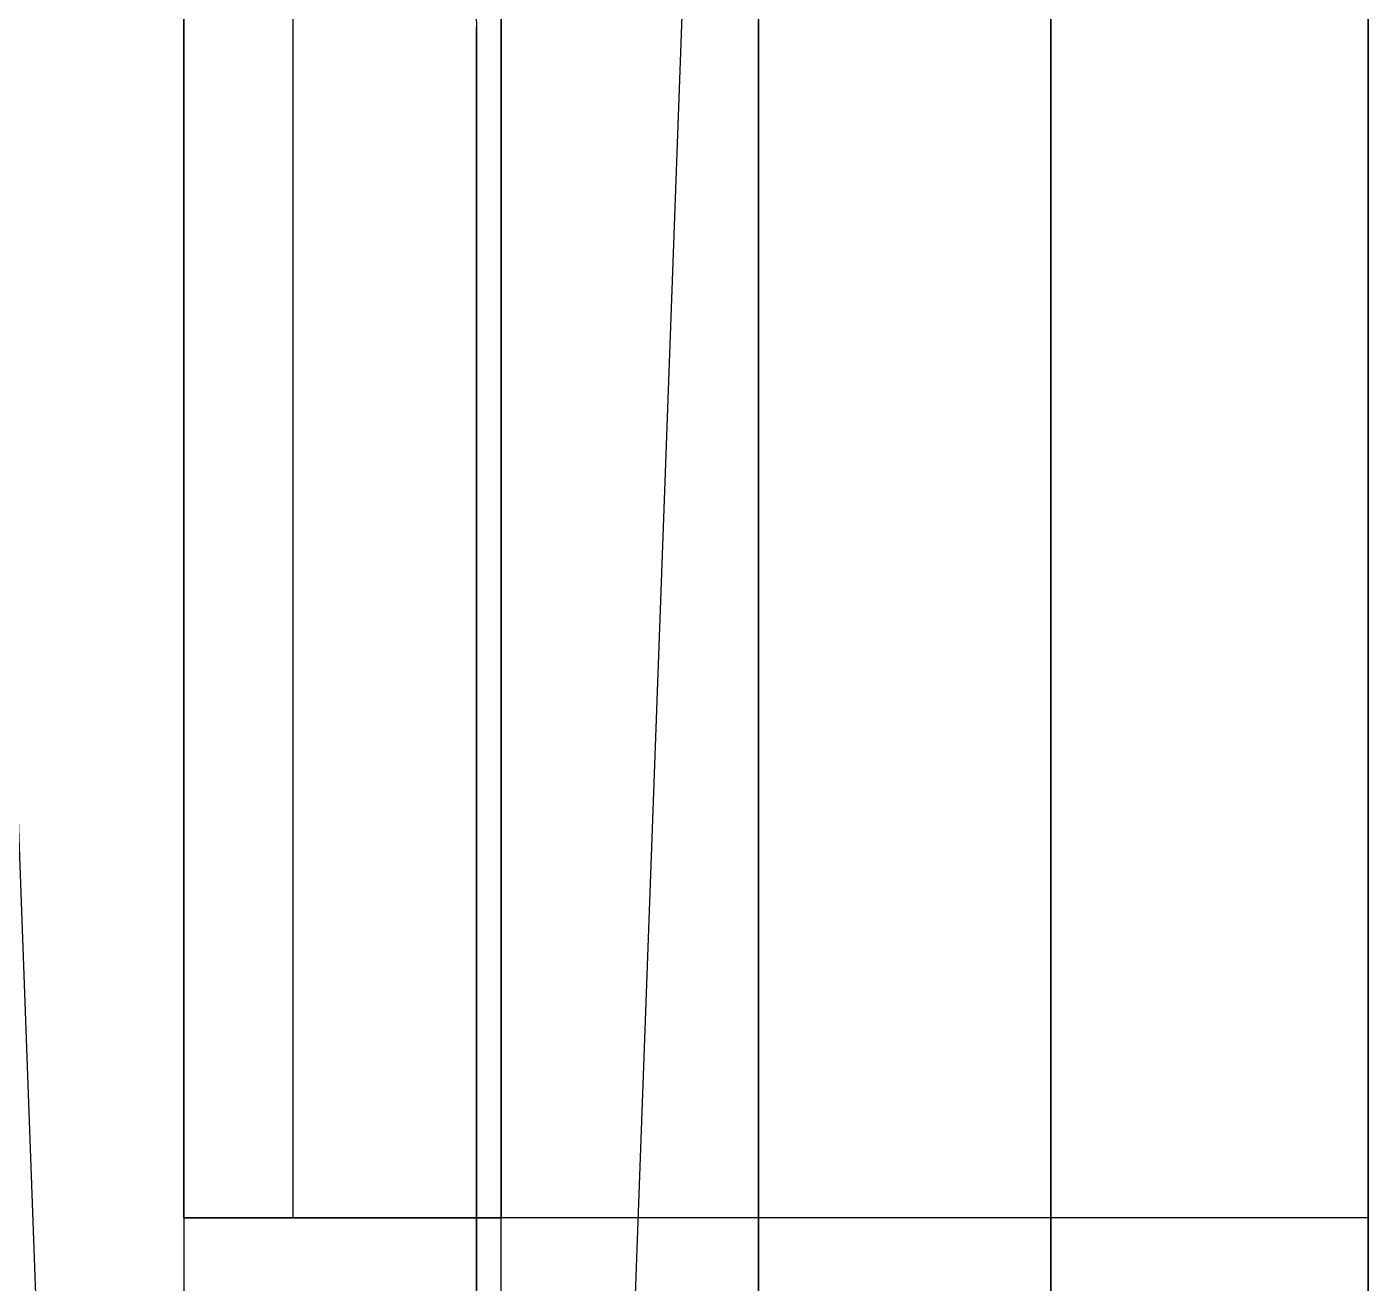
# Model space of a CAD drawing. Header units: centimetres. Extents: x -6.4 to 7.1, y 0 to 33.6.
# Drawn here: x 0.403 to 2.306, y 28.728 to 30.51 of the extents above; entities that cross this region are included whole.
import ezdxf

# ---------------------------------------------------------------- set-up
doc = ezdxf.new("R2010")
doc.units = ezdxf.units.CM
doc.header["$MEASUREMENT"] = 0
for name, color, linetype in [('1. Top rod v3_Sketch1', 7, 'Continuous'), ('1. Top rod v3_Sketch2', 7, 'Continuous'), ('1. Top rod v3_Sketch3', 7, 'Continuous'), ('1. Top rod v3_Sketch4', 7, 'Continuous'), ('1. Top rod v3_Sketch5', 7, 'Continuous'), ('1. Top rod v3_Sketch8', 7, 'Continuous'), ('1. Top rod v3_Sketch9', 7, 'Continuous'), ('6. GPU Holder v3_Sketch1', 7, 'Continuous'), ('6. GPU Holder v3_Sketch2', 7, 'Continuous'), ('6. GPU Holder v3_Sketch3', 7, 'Continuous'), ('6. GPU Holder v3_Sketch4', 7, 'Continuous'), ('6. GPU Holder v3_Sketch5', 7, 'Continuous'), ('6. GPU Holder v3_Sketch6', 7, 'Continuous'), ('99. Standoff 06mm v3_Sketch1', 7, 'Continuous'), ('99. Standoff 06mm v3_Sketch2', 7, 'Continuous')]:
    doc.layers.add(name, color=color, linetype=linetype)

# ---------------------------------------------------------------- blocks, each defined once
blk = doc.blocks.new('1.Toprodv3')
at = {"layer": '1. Top rod v3_Sketch1'}
for p, q in [((-16.375, 0.6), (16.375, 0.6)), ((-16.375, 0.6), (16.375, -0.6)), ((16.375, 0.6), (-16.2713, -0.5962)), ((-0.7003, 0.6), (13.6997, 0.6)), ((13.4, 0.2), (-0.4, 0.2))]:
    blk.add_line(p, q, dxfattribs=at)
at = {"layer": '1. Top rod v3_Sketch2'}
for p, q in [((-1.75, 0.6), (16.275, 0.6)), ((13.4, 0.2), (-0.4, 0.2))]:
    blk.add_line(p, q, dxfattribs=at)
at = {"layer": '1. Top rod v3_Sketch3'}
for p, q in [((-1.75, 0.6), (16.275, 0.6)), ((13.4, 0.2), (-0.4, 0.2))]:
    blk.add_line(p, q, dxfattribs=at)
at = {"layer": '1. Top rod v3_Sketch4'}
for p, q in [((16.275, 0.6, 1), (-1.75, 0.6, 1)), ((-0.4, 0.2, 1), (13.4, 0.2, 1))]:
    blk.add_line(p, q, dxfattribs=at)
blk.add_arc((13.4, -0.1, 1), 0.3, 0, 90, dxfattribs=at)
at = {"layer": '1. Top rod v3_Sketch5'}
for p, q in [((16.275, 0.6, 1), (-1.75, 0.6, 1)), ((-0.4, 0.2, 1), (13.4, 0.2, 1))]:
    blk.add_line(p, q, dxfattribs=at)
blk.add_arc((13.4, -0.1, 1), 0.3, 0, 90, dxfattribs=at)
at = {"layer": '1. Top rod v3_Sketch8'}
for p, q in [((15.575, 0.6), (-1.75, 0.6)), ((-1.75, 0.6, 1), (16.275, 0.6, 1))]:
    blk.add_line(p, q, dxfattribs=at)
at = {"layer": '1. Top rod v3_Sketch9'}
for p, q in [((15.575, 0.6), (-1.75, 0.6)), ((-1.75, 0.6, 1), (16.275, 0.6, 1))]:
    blk.add_line(p, q, dxfattribs=at)
blk = doc.blocks.new('6.GPUHolderv3')
at = {"layer": '6. GPU Holder v3_Sketch1'}
for p, q in [((8.5, 0, -0.725), (-8.5, 0, -0.725)), ((8.5, 0, 0.725), (-8.5, 0, -0.725)), ((-8.5, 0, 0.725), (8.5, 0, 0.725)), ((-8.5, 0, 0.725), (8.5, 0, -0.725))]:
    blk.add_line(p, q, dxfattribs=at)
at = {"layer": '6. GPU Holder v3_Sketch2'}
for p, q in [((-8.5, 0, -0.725), (8.5, 0, -0.725)), ((8.5, 0, 0.725), (-8.5, 0, 0.725)), ((8.5, 0, 0.275), (-8.5, 0, 0.275)), ((-4.75, 0, 0.725), (-8.5, 0, 0.725)), ((-8.5, 0, -0.725), (8.5, 0, -0.725)), ((-8.5, 0, -0.725), (-4.75, 0, -0.725)), ((-5.55, 0, 0.275), (-4.75, 0, 0.275)), ((-5.55, 0, 0.725), (-5.55, 0, 0.275)), ((-4.75, 0, 0.725), (-5.55, 0, 0.725)), ((-4.75, 0, -0.725), (-4.75, 0, 0.725)), ((-4.75, 0, 0.275), (-4.75, 0, 0.725))]:
    blk.add_line(p, q, dxfattribs=at)
at = {"layer": '6. GPU Holder v3_Sketch3'}
for p, q in [((-8.5, 1.68, -0.725), (8.5, 1.68, -0.725)), ((-4.75, 1.68, -0.725), (-8.5, 1.68, -0.725)), ((-8.5, 1.68, -0.725), (8.5, 1.68, -0.725)), ((-4.75, 1.23, -0.725), (-4.75, 1.68, -0.725)), ((-8.5, 1.23, -0.725), (-4.75, 1.23, -0.725)), ((8.5, 1.23, -0.725), (-8.5, 1.23, -0.725)), ((8.5, 0.45, -0.725), (-8.5, 0.45, -0.725)), ((8.5, 0, -0.725), (-8.5, 0, -0.725)), ((-8.5, 0, -0.725), (8.5, 0, -0.725))]:
    blk.add_line(p, q, dxfattribs=at)
at = {"layer": '6. GPU Holder v3_Sketch4'}
for p, q in [((-8.5, 0, -0.725), (8.5, 0, -0.725)), ((-5.55, 0, 0.275), (-8.5, 0, 0.275)), ((-5.55, 0, 0.725), (-5.55, 0, 0.275)), ((-4.75, 0, 0.275), (-5.55, 0, 0.275)), ((-4.75, 0, 0.725), (-5.55, 0, 0.725)), ((-5.55, 0, 0.725), (-4.75, 0, 0.725)), ((-5.55, 0, 0.275), (-5.55, 0, 0.725)), ((5.225, 0, 0.275), (-4.75, 0, 0.275)), ((-4.75, 0, 0.725), (-4.75, 0, 0.275)), ((-4.75, 0, 0.275), (-4.75, 0, 0.725))]:
    blk.add_line(p, q, dxfattribs=at)
at = {"layer": '6. GPU Holder v3_Sketch5'}
for p, q in [((-5.55, 0, -0.725), (-8.5, 0, -0.725)), ((-8.5, 0, -0.725), (8.5, 0, -0.725)), ((-8.5, 0, 0.275), (-5.55, 0, 0.275)), ((8.5, 0, 0.275), (-8.5, 0, 0.275)), ((-8.5, 0, -0.725), (8.5, 0, -0.725)), ((8.5, 0, -0.375), (-8.5, 0, -0.375)), ((-5.55, 0, 0.275), (-5.55, 0, -0.725)), ((-4.75, 0, -0.375), (-5.55, 0, -0.375)), ((-5.55, 0, -0.375), (-5.55, 0, 0.275)), ((-5.55, 0, 0.275), (-4.75, 0, 0.275)), ((-4.75, 0, 0.275), (-4.75, 0, -0.375)), ((-4.75, 0, -0.065), (-4.75, 0, -0.375)), ((5.22, 0, -0.065), (-4.75, 0, -0.065)), ((-4.75, 0, -0.375), (5.22, 0, -0.375))]:
    blk.add_line(p, q, dxfattribs=at)
at = {"layer": '6. GPU Holder v3_Sketch6'}
for p, q in [((-8.5, 1.68, -0.725), (-4.75, 1.68, -0.725)), ((-4.75, 1.68, -0.725), (-7.8, 1.68, -0.725)), ((-4.75, 0, -0.725), (-4.75, 1.68, -0.725)), ((-4.75, 1.68, -0.725), (-4.75, 1.23, -0.725)), ((-4.75, 1.525, -0.725), (-8.5, 1.525, -0.725)), ((-4.75, 0, -0.725), (-4.75, 1.525, -0.725)), ((-4.75, 1.23, -0.725), (-7, 1.23, -0.725)), ((-7, 0.45, -0.725), (7.47, 0.45, -0.725)), ((-8.5, 0, -0.725), (-4.75, 0, -0.725)), ((8.5, 0, -0.725), (-8.5, 0, -0.725)), ((-7.8, 0, -0.725), (-4.75, 0, -0.725))]:
    blk.add_line(p, q, dxfattribs=at)
blk = doc.blocks.new('99.Standoff06mmv3')
at = {"layer": '99. Standoff 06mm v3_Sketch1'}
for p, q in [((-0.2585, 0), (-0.12925, 0, 0.22387)), ((-0.12925, 0, -0.22387), (-0.2585, 0)), ((-0.12925, 0, 0.22387), (0.12925, 0, 0.22387)), ((0.12925, 0, -0.22387), (-0.12925, 0, -0.22387)), ((0.12925, 0, 0.22387), (0.2585, 0)), ((0.2585, 0), (0.12925, 0, -0.22387))]:
    blk.add_line(p, q, dxfattribs=at)
at = {"layer": '99. Standoff 06mm v3_Sketch1', "extrusion": (0, 1, 0)}
blk.add_circle((0, 0), 0.2585, dxfattribs=at)
at = {"layer": '99. Standoff 06mm v3_Sketch1'}
blk.add_point((0, 0), dxfattribs=at)
blk.add_point((0, 0), dxfattribs=at)
at = {"layer": '99. Standoff 06mm v3_Sketch2'}
for p, q in [((-0.2585, 0), (-0.12925, 0, -0.22387)), ((-0.12925, 0, 0.22387), (-0.2585, 0)), ((-0.12925, 0, -0.22387), (0.12925, 0, -0.22387)), ((0.12925, 0, 0.22387), (-0.12925, 0, 0.22387)), ((0.12925, 0, -0.22387), (0.2585, 0)), ((0.2585, 0), (0.12925, 0, 0.22387))]:
    blk.add_line(p, q, dxfattribs=at)
at = {"layer": '99. Standoff 06mm v3_Sketch2', "extrusion": (0, -1, 0)}
blk.add_circle((0, 0), 0.15, dxfattribs=at)
at = {"layer": '99. Standoff 06mm v3_Sketch2'}
blk.add_point((0, 0), dxfattribs=at)

msp = doc.modelspace()

# ---------------------------------------------------------------- block references
at = {"extrusion": (1.38398e-17, -6.04315e-15, -1), "rotation": 89.99999999999979}
msp.add_blockref('1.Toprodv3', (-0.8408, 17.11, 9.3462), dxfattribs=at)
at = {"extrusion": (-5.30839e-17, 3.70338e-14, -1), "rotation": 270.0000000000001}
msp.add_blockref('6.GPUHolderv3', (-2.3058, 24.07, -5.8288), dxfattribs=at)
at = {"rotation": 90}
msp.add_blockref('99.Standoff06mmv3', (0.6258, 29.225, 6.0678), dxfattribs=at)

doc.saveas('drawing.dxf')
